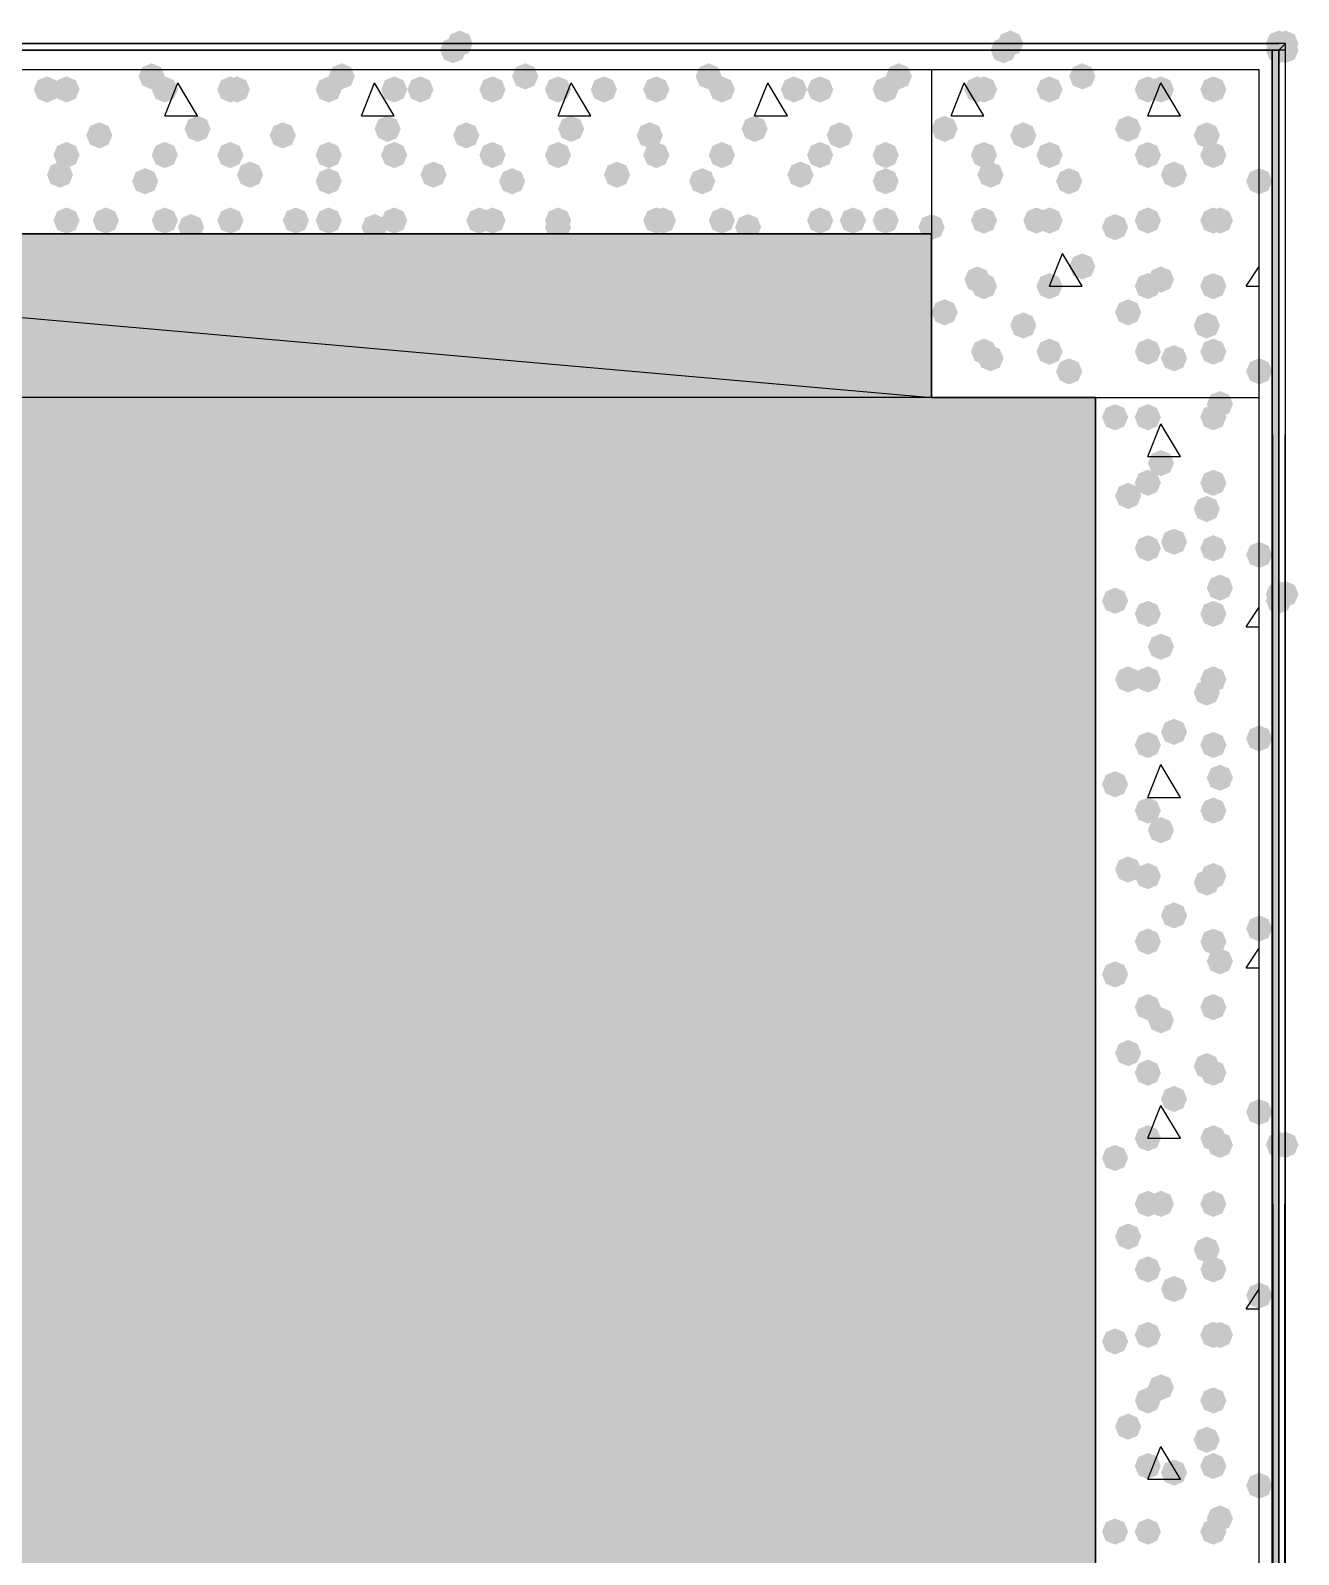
# Model space of a CAD drawing. Header units: millimetres. Extents: x 0 to 420, y 0 to 297.
# Drawn here: x 372.64 to 380.83, y 218.33 to 228.18 of the extents above; entities that cross this region are included whole.
import ezdxf

# ---------------------------------------------------------------- set-up
doc = ezdxf.new("R2010")
doc.units = ezdxf.units.MM
doc.layers.get('0').update_dxf_attribs({"linetype": 'CONTINUOUS'})

msp = doc.modelspace()

# ---------------------------------------------------------------- hatches: boundary and pattern name
at = {"true_color": 0x0000fe}
for points in [[(375.496667, 228.092), (375.471796, 228.032204), (375.412, 228.007333), (375.352204, 228.032204), (375.327333, 228.092), (375.352204, 228.151796), (375.412, 228.176667), (375.471796, 228.151796)], [(379.052667, 228.092), (379.027796, 228.032204), (378.968, 228.007333), (378.908204, 228.032204), (378.883333, 228.092), (378.908204, 228.151796), (378.968, 228.176667), (379.027796, 228.151796)], [(380.788333, 228.092), (380.763462, 228.032204), (380.703667, 228.007333), (380.643871, 228.032204), (380.619, 228.092), (380.643871, 228.151796), (380.703667, 228.176667), (380.763462, 228.151796)], [(380.830667, 228.092), (380.805796, 228.032204), (380.746, 228.007333), (380.686204, 228.032204), (380.661333, 228.092), (380.686204, 228.151796), (380.746, 228.176667), (380.805796, 228.151796)], [(380.830667, 228.092), (380.805796, 228.032204), (380.746, 228.007333), (380.686204, 228.032204), (380.661333, 228.092), (380.686204, 228.151796), (380.746, 228.176667), (380.805796, 228.151796)], [(375.454333, 228.049667), (375.429463, 227.989871), (375.369667, 227.965), (375.309871, 227.989871), (375.285, 228.049667), (375.309871, 228.109462), (375.369667, 228.134333), (375.429462, 228.109463)], [(375.454333, 228.049667), (375.429463, 227.989871), (375.369667, 227.965), (375.309871, 227.989871), (375.285, 228.049667), (375.309871, 228.109462), (375.369667, 228.134333), (375.429462, 228.109463)], [(375.454333, 228.049667), (375.429463, 227.989871), (375.369667, 227.965), (375.309871, 227.989871), (375.285, 228.049667), (375.309871, 228.109462), (375.369667, 228.134333), (375.429462, 228.109463)], [(379.010333, 228.049667), (378.985463, 227.989871), (378.925667, 227.965), (378.865871, 227.989871), (378.841, 228.049667), (378.865871, 228.109462), (378.925667, 228.134333), (378.985462, 228.109463)], [(379.010333, 228.049667), (378.985463, 227.989871), (378.925667, 227.965), (378.865871, 227.989871), (378.841, 228.049667), (378.865871, 228.109462), (378.925667, 228.134333), (378.985462, 228.109463)], [(380.788333, 228.049667), (380.763462, 227.989871), (380.703667, 227.965), (380.643871, 227.989871), (380.619, 228.049667), (380.643871, 228.109462), (380.703667, 228.134333), (380.763462, 228.109463)], [(380.788333, 228.049667), (380.763462, 227.989871), (380.703667, 227.965), (380.643871, 227.989871), (380.619, 228.049667), (380.643871, 228.109462), (380.703667, 228.134333), (380.763462, 228.109463)], [(380.788333, 228.049667), (380.763462, 227.989871), (380.703667, 227.965), (380.643871, 227.989871), (380.619, 228.049667), (380.643871, 228.109462), (380.703667, 228.134333), (380.763462, 228.109463)], [(380.788333, 228.049667), (380.763462, 227.989871), (380.703667, 227.965), (380.643871, 227.989871), (380.619, 228.049667), (380.643871, 228.109462), (380.703667, 228.134333), (380.763462, 228.109463)], [(380.788333, 228.049667), (380.763462, 227.989871), (380.703667, 227.965), (380.643871, 227.989871), (380.619, 228.049667), (380.643871, 228.109462), (380.703667, 228.134333), (380.763462, 228.109463)], [(380.788333, 228.049667), (380.763462, 227.989871), (380.703667, 227.965), (380.643871, 227.989871), (380.619, 228.049667), (380.643871, 228.109462), (380.703667, 228.134333), (380.763462, 228.109463)], [(380.788333, 228.049667), (380.763462, 227.989871), (380.703667, 227.965), (380.643871, 227.989871), (380.619, 228.049667), (380.643871, 228.109462), (380.703667, 228.134333), (380.763462, 228.109463)], [(380.830667, 228.049667), (380.805796, 227.989871), (380.746, 227.965), (380.686204, 227.989871), (380.661333, 228.049667), (380.686204, 228.109462), (380.746, 228.134333), (380.805796, 228.109463)], [(380.830667, 228.049667), (380.805796, 227.989871), (380.746, 227.965), (380.686204, 227.989871), (380.661333, 228.049667), (380.686204, 228.109462), (380.746, 228.134333), (380.805796, 228.109463)], [(380.788333, 224.536), (380.763462, 224.476204), (380.703667, 224.451333), (380.643871, 224.476204), (380.619, 224.536), (380.643871, 224.595796), (380.703667, 224.620667), (380.763462, 224.595796)], [(380.830667, 224.536), (380.805796, 224.476204), (380.746, 224.451333), (380.686204, 224.476204), (380.661333, 224.536), (380.686204, 224.595796), (380.746, 224.620667), (380.805796, 224.595796)], [(380.788333, 224.493667), (380.763462, 224.433871), (380.703667, 224.409), (380.643871, 224.433871), (380.619, 224.493667), (380.643871, 224.553462), (380.703667, 224.578333), (380.763462, 224.553463)], [(380.788333, 224.493667), (380.763462, 224.433871), (380.703667, 224.409), (380.643871, 224.433871), (380.619, 224.493667), (380.643871, 224.553462), (380.703667, 224.578333), (380.763462, 224.553463)], [(380.788333, 220.98), (380.763462, 220.920204), (380.703667, 220.895333), (380.643871, 220.920204), (380.619, 220.98), (380.643871, 221.039796), (380.703667, 221.064667), (380.763462, 221.039796)], [(380.788333, 220.98), (380.763462, 220.920204), (380.703667, 220.895333), (380.643871, 220.920204), (380.619, 220.98), (380.643871, 221.039796), (380.703667, 221.064667), (380.763462, 221.039796)], [(380.788333, 220.98), (380.763462, 220.920204), (380.703667, 220.895333), (380.643871, 220.920204), (380.619, 220.98), (380.643871, 221.039796), (380.703667, 221.064667), (380.763462, 221.039796)], [(380.830667, 220.98), (380.805796, 220.920204), (380.746, 220.895333), (380.686204, 220.920204), (380.661333, 220.98), (380.686204, 221.039796), (380.746, 221.064667), (380.805796, 221.039796)]]:
    msp.add_hatch(color=0, dxfattribs=at).paths.add_polyline_path(points, flags=0)
at = {"true_color": 0x000007}
h = msp.add_hatch(color=0, dxfattribs=at)
h.paths.add_polyline_path([(32.215667, 228.049667), (380.661333, 228.049667)], flags=0)
h.paths.add_polyline_path([(380.661333, 228.049667), (32.215667, 228.049667)], flags=0)
at = {"true_color": 0x000008}
for points in [[(373.507, 227.880333), (373.482129, 227.820537), (373.422333, 227.795667), (373.362538, 227.820537), (373.337667, 227.880333), (373.362537, 227.940129), (373.422333, 227.965), (373.482129, 227.940129)], [(374.734667, 227.880333), (374.709796, 227.820537), (374.65, 227.795667), (374.590204, 227.820537), (374.565333, 227.880333), (374.590204, 227.940129), (374.65, 227.965), (374.709796, 227.940129)], [(375.92, 227.880333), (375.895129, 227.820537), (375.835333, 227.795667), (375.775538, 227.820537), (375.750667, 227.880333), (375.775537, 227.940129), (375.835333, 227.965), (375.895129, 227.940129)], [(377.105333, 227.880333), (377.080462, 227.820537), (377.020667, 227.795667), (376.960871, 227.820537), (376.936, 227.880333), (376.960871, 227.940129), (377.020667, 227.965), (377.080462, 227.940129)], [(378.333, 227.880333), (378.308129, 227.820537), (378.248333, 227.795667), (378.188538, 227.820537), (378.163667, 227.880333), (378.188537, 227.940129), (378.248333, 227.965), (378.308129, 227.940129)], [(372.829667, 227.795667), (372.804796, 227.735871), (372.745, 227.711), (372.685204, 227.735871), (372.660333, 227.795667), (372.685204, 227.855462), (372.745, 227.880333), (372.804796, 227.855463)], [(372.956667, 227.795667), (372.931796, 227.735871), (372.872, 227.711), (372.812204, 227.735871), (372.787333, 227.795667), (372.812204, 227.855462), (372.872, 227.880333), (372.931796, 227.855463)], [(373.591667, 227.795667), (373.566796, 227.735871), (373.507, 227.711), (373.447204, 227.735871), (373.422333, 227.795667), (373.447204, 227.855462), (373.507, 227.880333), (373.566796, 227.855463)], [(374.015, 227.795667), (373.990129, 227.735871), (373.930333, 227.711), (373.870538, 227.735871), (373.845667, 227.795667), (373.870537, 227.855462), (373.930333, 227.880333), (373.990129, 227.855463)], [(374.057333, 227.795667), (374.032462, 227.735871), (373.972667, 227.711), (373.912871, 227.735871), (373.888, 227.795667), (373.912871, 227.855462), (373.972667, 227.880333), (374.032462, 227.855463)], [(374.65, 227.795667), (374.625129, 227.735871), (374.565333, 227.711), (374.505538, 227.735871), (374.480667, 227.795667), (374.505537, 227.855462), (374.565333, 227.880333), (374.625129, 227.855463)], [(375.073333, 227.795667), (375.048463, 227.735871), (374.988667, 227.711), (374.928871, 227.735871), (374.904, 227.795667), (374.928871, 227.855462), (374.988667, 227.880333), (375.048462, 227.855463)], [(375.242667, 227.795667), (375.217796, 227.735871), (375.158, 227.711), (375.098204, 227.735871), (375.073333, 227.795667), (375.098204, 227.855462), (375.158, 227.880333), (375.217796, 227.855463)], [(375.708333, 227.795667), (375.683463, 227.735871), (375.623667, 227.711), (375.563871, 227.735871), (375.539, 227.795667), (375.563871, 227.855462), (375.623667, 227.880333), (375.683462, 227.855463)], [(376.131667, 227.795667), (376.106796, 227.735871), (376.047, 227.711), (375.987204, 227.735871), (375.962333, 227.795667), (375.987204, 227.855462), (376.047, 227.880333), (376.106796, 227.855463)], [(376.428, 227.795667), (376.403129, 227.735871), (376.343333, 227.711), (376.283537, 227.735871), (376.258667, 227.795667), (376.283537, 227.855462), (376.343333, 227.880333), (376.403129, 227.855463)], [(376.766667, 227.795667), (376.741796, 227.735871), (376.682, 227.711), (376.622204, 227.735871), (376.597333, 227.795667), (376.622204, 227.855462), (376.682, 227.880333), (376.741796, 227.855463)], [(377.19, 227.795667), (377.165129, 227.735871), (377.105333, 227.711), (377.045538, 227.735871), (377.020667, 227.795667), (377.045537, 227.855462), (377.105333, 227.880333), (377.165129, 227.855463)], [(377.655667, 227.795667), (377.630796, 227.735871), (377.571, 227.711), (377.511204, 227.735871), (377.486333, 227.795667), (377.511204, 227.855462), (377.571, 227.880333), (377.630796, 227.855463)], [(377.825, 227.795667), (377.800129, 227.735871), (377.740333, 227.711), (377.680538, 227.735871), (377.655667, 227.795667), (377.680537, 227.855462), (377.740333, 227.880333), (377.800129, 227.855463)], [(378.248333, 227.795667), (378.223462, 227.735871), (378.163667, 227.711), (378.103871, 227.735871), (378.079, 227.795667), (378.103871, 227.855462), (378.163667, 227.880333), (378.223462, 227.855463)], [(373.168333, 227.499333), (373.143462, 227.439537), (373.083667, 227.414667), (373.023871, 227.439537), (372.999, 227.499333), (373.023871, 227.559129), (373.083667, 227.584), (373.143462, 227.559129)], [(373.803333, 227.541667), (373.778462, 227.481871), (373.718667, 227.457), (373.658871, 227.481871), (373.634, 227.541667), (373.658871, 227.601462), (373.718667, 227.626333), (373.778462, 227.601463)], [(374.353667, 227.499333), (374.328796, 227.439537), (374.269, 227.414667), (374.209204, 227.439537), (374.184333, 227.499333), (374.209204, 227.559129), (374.269, 227.584), (374.328796, 227.559129)], [(375.031, 227.541667), (375.006129, 227.481871), (374.946333, 227.457), (374.886537, 227.481871), (374.861667, 227.541667), (374.886537, 227.601462), (374.946333, 227.626333), (375.006129, 227.601463)], [(375.539, 227.499333), (375.514129, 227.439537), (375.454333, 227.414667), (375.394537, 227.439537), (375.369667, 227.499333), (375.394537, 227.559129), (375.454333, 227.584), (375.514129, 227.559129)], [(376.216333, 227.541667), (376.191462, 227.481871), (376.131667, 227.457), (376.071871, 227.481871), (376.047, 227.541667), (376.071871, 227.601462), (376.131667, 227.626333), (376.191462, 227.601463)], [(376.724333, 227.499333), (376.699462, 227.439537), (376.639667, 227.414667), (376.579871, 227.439537), (376.555, 227.499333), (376.579871, 227.559129), (376.639667, 227.584), (376.699462, 227.559129)], [(377.401667, 227.541667), (377.376796, 227.481871), (377.317, 227.457), (377.257204, 227.481871), (377.232333, 227.541667), (377.257204, 227.601462), (377.317, 227.626333), (377.376796, 227.601463)], [(377.952, 227.499333), (377.927129, 227.439537), (377.867333, 227.414667), (377.807538, 227.439537), (377.782667, 227.499333), (377.807537, 227.559129), (377.867333, 227.584), (377.927129, 227.559129)], [(372.956667, 227.372333), (372.931796, 227.312537), (372.872, 227.287667), (372.812204, 227.312537), (372.787333, 227.372333), (372.812204, 227.432129), (372.872, 227.457), (372.931796, 227.432129)], [(373.591667, 227.372333), (373.566796, 227.312537), (373.507, 227.287667), (373.447204, 227.312537), (373.422333, 227.372333), (373.447204, 227.432129), (373.507, 227.457), (373.566796, 227.432129)], [(374.015, 227.372333), (373.990129, 227.312537), (373.930333, 227.287667), (373.870538, 227.312537), (373.845667, 227.372333), (373.870537, 227.432129), (373.930333, 227.457), (373.990129, 227.432129)], [(374.65, 227.372333), (374.625129, 227.312537), (374.565333, 227.287667), (374.505538, 227.312537), (374.480667, 227.372333), (374.505537, 227.432129), (374.565333, 227.457), (374.625129, 227.432129)], [(375.073333, 227.372333), (375.048463, 227.312537), (374.988667, 227.287667), (374.928871, 227.312537), (374.904, 227.372333), (374.928871, 227.432129), (374.988667, 227.457), (375.048462, 227.432129)], [(375.708333, 227.372333), (375.683463, 227.312537), (375.623667, 227.287667), (375.563871, 227.312537), (375.539, 227.372333), (375.563871, 227.432129), (375.623667, 227.457), (375.683462, 227.432129)], [(376.131667, 227.372333), (376.106796, 227.312537), (376.047, 227.287667), (375.987204, 227.312537), (375.962333, 227.372333), (375.987204, 227.432129), (376.047, 227.457), (376.106796, 227.432129)], [(376.766667, 227.372333), (376.741796, 227.312537), (376.682, 227.287667), (376.622204, 227.312537), (376.597333, 227.372333), (376.622204, 227.432129), (376.682, 227.457), (376.741796, 227.432129)], [(377.19, 227.372333), (377.165129, 227.312537), (377.105333, 227.287667), (377.045538, 227.312537), (377.020667, 227.372333), (377.045537, 227.432129), (377.105333, 227.457), (377.165129, 227.432129)], [(377.825, 227.372333), (377.800129, 227.312537), (377.740333, 227.287667), (377.680538, 227.312537), (377.655667, 227.372333), (377.680537, 227.432129), (377.740333, 227.457), (377.800129, 227.432129)], [(378.248333, 227.372333), (378.223462, 227.312537), (378.163667, 227.287667), (378.103871, 227.312537), (378.079, 227.372333), (378.103871, 227.432129), (378.163667, 227.457), (378.223462, 227.432129)], [(372.914333, 227.245333), (372.889462, 227.185537), (372.829667, 227.160667), (372.769871, 227.185537), (372.745, 227.245333), (372.769871, 227.305129), (372.829667, 227.33), (372.889462, 227.305129)], [(373.464667, 227.203), (373.439796, 227.143204), (373.38, 227.118333), (373.320204, 227.143204), (373.295333, 227.203), (373.320204, 227.262796), (373.38, 227.287667), (373.439796, 227.262796)], [(374.142, 227.245333), (374.117129, 227.185537), (374.057333, 227.160667), (373.997538, 227.185537), (373.972667, 227.245333), (373.997537, 227.305129), (374.057333, 227.33), (374.117129, 227.305129)], [(374.65, 227.203), (374.625129, 227.143204), (374.565333, 227.118333), (374.505538, 227.143204), (374.480667, 227.203), (374.505537, 227.262796), (374.565333, 227.287667), (374.625129, 227.262796)], [(375.327333, 227.245333), (375.302462, 227.185537), (375.242667, 227.160667), (375.182871, 227.185537), (375.158, 227.245333), (375.182871, 227.305129), (375.242667, 227.33), (375.302462, 227.305129)], [(375.835333, 227.203), (375.810462, 227.143204), (375.750667, 227.118333), (375.690871, 227.143204), (375.666, 227.203), (375.690871, 227.262796), (375.750667, 227.287667), (375.810462, 227.262796)], [(376.512667, 227.245333), (376.487796, 227.185537), (376.428, 227.160667), (376.368204, 227.185537), (376.343333, 227.245333), (376.368204, 227.305129), (376.428, 227.33), (376.487796, 227.305129)], [(377.063, 227.203), (377.038129, 227.143204), (376.978333, 227.118333), (376.918537, 227.143204), (376.893667, 227.203), (376.918537, 227.262796), (376.978333, 227.287667), (377.038129, 227.262796)], [(377.698, 227.245333), (377.673129, 227.185537), (377.613333, 227.160667), (377.553537, 227.185537), (377.528667, 227.245333), (377.553537, 227.305129), (377.613333, 227.33), (377.673129, 227.305129)], [(378.248333, 227.203), (378.223462, 227.143204), (378.163667, 227.118333), (378.103871, 227.143204), (378.079, 227.203), (378.103871, 227.262796), (378.163667, 227.287667), (378.223462, 227.262796)], [(372.956667, 226.949), (372.931796, 226.889204), (372.872, 226.864333), (372.812204, 226.889204), (372.787333, 226.949), (372.812204, 227.008796), (372.872, 227.033667), (372.931796, 227.008796)], [(373.210667, 226.949), (373.185796, 226.889204), (373.126, 226.864333), (373.066204, 226.889204), (373.041333, 226.949), (373.066204, 227.008796), (373.126, 227.033667), (373.185796, 227.008796)], [(373.591667, 226.949), (373.566796, 226.889204), (373.507, 226.864333), (373.447204, 226.889204), (373.422333, 226.949), (373.447204, 227.008796), (373.507, 227.033667), (373.566796, 227.008796)], [(373.761, 226.906667), (373.736129, 226.846871), (373.676333, 226.822), (373.616537, 226.846871), (373.591667, 226.906667), (373.616537, 226.966462), (373.676333, 226.991333), (373.736129, 226.966463)], [(374.015, 226.949), (373.990129, 226.889204), (373.930333, 226.864333), (373.870538, 226.889204), (373.845667, 226.949), (373.870537, 227.008796), (373.930333, 227.033667), (373.990129, 227.008796)], [(374.438333, 226.949), (374.413462, 226.889204), (374.353667, 226.864333), (374.293871, 226.889204), (374.269, 226.949), (374.293871, 227.008796), (374.353667, 227.033667), (374.413462, 227.008796)], [(374.65, 226.949), (374.625129, 226.889204), (374.565333, 226.864333), (374.505538, 226.889204), (374.480667, 226.949), (374.505537, 227.008796), (374.565333, 227.033667), (374.625129, 227.008796)], [(374.946333, 226.906667), (374.921462, 226.846871), (374.861667, 226.822), (374.801871, 226.846871), (374.777, 226.906667), (374.801871, 226.966462), (374.861667, 226.991333), (374.921462, 226.966463)], [(375.073333, 226.949), (375.048463, 226.889204), (374.988667, 226.864333), (374.928871, 226.889204), (374.904, 226.949), (374.928871, 227.008796), (374.988667, 227.033667), (375.048462, 227.008796)], [(375.623667, 226.949), (375.598796, 226.889204), (375.539, 226.864333), (375.479204, 226.889204), (375.454333, 226.949), (375.479204, 227.008796), (375.539, 227.033667), (375.598796, 227.008796)], [(375.708333, 226.949), (375.683463, 226.889204), (375.623667, 226.864333), (375.563871, 226.889204), (375.539, 226.949), (375.563871, 227.008796), (375.623667, 227.033667), (375.683462, 227.008796)], [(376.131667, 226.949), (376.106796, 226.889204), (376.047, 226.864333), (375.987204, 226.889204), (375.962333, 226.949), (375.987204, 227.008796), (376.047, 227.033667), (376.106796, 227.008796)], [(376.131667, 226.906667), (376.106796, 226.846871), (376.047, 226.822), (375.987204, 226.846871), (375.962333, 226.906667), (375.987204, 226.966462), (376.047, 226.991333), (376.106796, 226.966463)], [(376.766667, 226.949), (376.741796, 226.889204), (376.682, 226.864333), (376.622204, 226.889204), (376.597333, 226.949), (376.622204, 227.008796), (376.682, 227.033667), (376.741796, 227.008796)], [(376.809, 226.949), (376.784129, 226.889204), (376.724333, 226.864333), (376.664537, 226.889204), (376.639667, 226.949), (376.664537, 227.008796), (376.724333, 227.033667), (376.784129, 227.008796)], [(377.19, 226.949), (377.165129, 226.889204), (377.105333, 226.864333), (377.045538, 226.889204), (377.020667, 226.949), (377.045537, 227.008796), (377.105333, 227.033667), (377.165129, 227.008796)], [(377.359333, 226.906667), (377.334462, 226.846871), (377.274667, 226.822), (377.214871, 226.846871), (377.19, 226.906667), (377.214871, 226.966462), (377.274667, 226.991333), (377.334462, 226.966463)], [(377.825, 226.949), (377.800129, 226.889204), (377.740333, 226.864333), (377.680538, 226.889204), (377.655667, 226.949), (377.680537, 227.008796), (377.740333, 227.033667), (377.800129, 227.008796)], [(378.036667, 226.949), (378.011796, 226.889204), (377.952, 226.864333), (377.892204, 226.889204), (377.867333, 226.949), (377.892204, 227.008796), (377.952, 227.033667), (378.011796, 227.008796)], [(378.248333, 226.949), (378.223462, 226.889204), (378.163667, 226.864333), (378.103871, 226.889204), (378.079, 226.949), (378.103871, 227.008796), (378.163667, 227.033667), (378.223462, 227.008796)], [(380.407333, 225.763667), (380.382462, 225.703871), (380.322667, 225.679), (380.262871, 225.703871), (380.238, 225.763667), (380.262871, 225.823462), (380.322667, 225.848333), (380.382462, 225.823463)], [(379.73, 225.679), (379.705129, 225.619204), (379.645333, 225.594333), (379.585537, 225.619204), (379.560667, 225.679), (379.585537, 225.738796), (379.645333, 225.763667), (379.705129, 225.738796)], [(379.941667, 225.679), (379.916796, 225.619204), (379.857, 225.594333), (379.797204, 225.619204), (379.772333, 225.679), (379.797204, 225.738796), (379.857, 225.763667), (379.916796, 225.738796)], [(380.365, 225.679), (380.340129, 225.619204), (380.280333, 225.594333), (380.220537, 225.619204), (380.195667, 225.679), (380.220537, 225.738796), (380.280333, 225.763667), (380.340129, 225.738796)], [(380.026333, 225.382667), (380.001463, 225.322871), (379.941667, 225.298), (379.881871, 225.322871), (379.857, 225.382667), (379.881871, 225.442462), (379.941667, 225.467333), (380.001462, 225.442463)], [(379.941667, 225.255667), (379.916796, 225.195871), (379.857, 225.171), (379.797204, 225.195871), (379.772333, 225.255667), (379.797204, 225.315462), (379.857, 225.340333), (379.916796, 225.315463)], [(380.365, 225.255667), (380.340129, 225.195871), (380.280333, 225.171), (380.220537, 225.195871), (380.195667, 225.255667), (380.220537, 225.315462), (380.280333, 225.340333), (380.340129, 225.315463)], [(379.814667, 225.171), (379.789796, 225.111204), (379.73, 225.086333), (379.670204, 225.111204), (379.645333, 225.171), (379.670204, 225.230796), (379.73, 225.255667), (379.789796, 225.230796)], [(380.322667, 225.086333), (380.297796, 225.026537), (380.238, 225.001667), (380.178204, 225.026537), (380.153333, 225.086333), (380.178204, 225.146129), (380.238, 225.171), (380.297796, 225.146129)], [(379.941667, 224.832333), (379.916796, 224.772537), (379.857, 224.747667), (379.797204, 224.772537), (379.772333, 224.832333), (379.797204, 224.892129), (379.857, 224.917), (379.916796, 224.892129)], [(380.111, 224.874667), (380.086129, 224.814871), (380.026333, 224.79), (379.966537, 224.814871), (379.941667, 224.874667), (379.966537, 224.934462), (380.026333, 224.959333), (380.086129, 224.934463)], [(380.365, 224.832333), (380.340129, 224.772537), (380.280333, 224.747667), (380.220537, 224.772537), (380.195667, 224.832333), (380.220537, 224.892129), (380.280333, 224.917), (380.340129, 224.892129)], [(380.661333, 224.79), (380.636462, 224.730204), (380.576667, 224.705333), (380.516871, 224.730204), (380.492, 224.79), (380.516871, 224.849796), (380.576667, 224.874667), (380.636462, 224.849796)], [(380.407333, 224.578333), (380.382462, 224.518537), (380.322667, 224.493667), (380.262871, 224.518537), (380.238, 224.578333), (380.262871, 224.638129), (380.322667, 224.663), (380.382462, 224.638129)], [(379.73, 224.493667), (379.705129, 224.433871), (379.645333, 224.409), (379.585537, 224.433871), (379.560667, 224.493667), (379.585537, 224.553462), (379.645333, 224.578333), (379.705129, 224.553463)], [(379.941667, 224.409), (379.916796, 224.349204), (379.857, 224.324333), (379.797204, 224.349204), (379.772333, 224.409), (379.797204, 224.468796), (379.857, 224.493667), (379.916796, 224.468796)], [(380.365, 224.409), (380.340129, 224.349204), (380.280333, 224.324333), (380.220537, 224.349204), (380.195667, 224.409), (380.220537, 224.468796), (380.280333, 224.493667), (380.340129, 224.468796)], [(380.026333, 224.197333), (380.001463, 224.137537), (379.941667, 224.112667), (379.881871, 224.137537), (379.857, 224.197333), (379.881871, 224.257129), (379.941667, 224.282), (380.001462, 224.257129)], [(379.814667, 223.985667), (379.789796, 223.925871), (379.73, 223.901), (379.670204, 223.925871), (379.645333, 223.985667), (379.670204, 224.045462), (379.73, 224.070333), (379.789796, 224.045463)], [(379.941667, 223.985667), (379.916796, 223.925871), (379.857, 223.901), (379.797204, 223.925871), (379.772333, 223.985667), (379.797204, 224.045462), (379.857, 224.070333), (379.916796, 224.045463)], [(380.365, 223.985667), (380.340129, 223.925871), (380.280333, 223.901), (380.220537, 223.925871), (380.195667, 223.985667), (380.220537, 224.045462), (380.280333, 224.070333), (380.340129, 224.045463)], [(380.322667, 223.901), (380.297796, 223.841204), (380.238, 223.816333), (380.178204, 223.841204), (380.153333, 223.901), (380.178204, 223.960796), (380.238, 223.985667), (380.297796, 223.960796)], [(380.111, 223.647), (380.086129, 223.587204), (380.026333, 223.562333), (379.966537, 223.587204), (379.941667, 223.647), (379.966537, 223.706796), (380.026333, 223.731667), (380.086129, 223.706796)], [(379.941667, 223.562333), (379.916796, 223.502537), (379.857, 223.477667), (379.797204, 223.502537), (379.772333, 223.562333), (379.797204, 223.622129), (379.857, 223.647), (379.916796, 223.622129)], [(380.365, 223.562333), (380.340129, 223.502537), (380.280333, 223.477667), (380.220537, 223.502537), (380.195667, 223.562333), (380.220537, 223.622129), (380.280333, 223.647), (380.340129, 223.622129)], [(380.661333, 223.604667), (380.636462, 223.544871), (380.576667, 223.52), (380.516871, 223.544871), (380.492, 223.604667), (380.516871, 223.664462), (380.576667, 223.689333), (380.636462, 223.664463)], [(380.407333, 223.350667), (380.382462, 223.290871), (380.322667, 223.266), (380.262871, 223.290871), (380.238, 223.350667), (380.262871, 223.410462), (380.322667, 223.435333), (380.382462, 223.410463)], [(379.73, 223.308333), (379.705129, 223.248538), (379.645333, 223.223667), (379.585537, 223.248538), (379.560667, 223.308333), (379.585537, 223.368129), (379.645333, 223.393), (379.705129, 223.368129)], [(379.941667, 223.139), (379.916796, 223.079204), (379.857, 223.054333), (379.797204, 223.079204), (379.772333, 223.139), (379.797204, 223.198796), (379.857, 223.223667), (379.916796, 223.198796)], [(380.365, 223.139), (380.340129, 223.079204), (380.280333, 223.054333), (380.220537, 223.079204), (380.195667, 223.139), (380.220537, 223.198796), (380.280333, 223.223667), (380.340129, 223.198796)], [(380.026333, 223.012), (380.001463, 222.952204), (379.941667, 222.927333), (379.881871, 222.952204), (379.857, 223.012), (379.881871, 223.071796), (379.941667, 223.096667), (380.001462, 223.071796)], [(379.814667, 222.758), (379.789796, 222.698204), (379.73, 222.673333), (379.670204, 222.698204), (379.645333, 222.758), (379.670204, 222.817796), (379.73, 222.842667), (379.789796, 222.817796)], [(379.941667, 222.715667), (379.916796, 222.655871), (379.857, 222.631), (379.797204, 222.655871), (379.772333, 222.715667), (379.797204, 222.775462), (379.857, 222.800333), (379.916796, 222.775463)], [(380.322667, 222.673333), (380.297796, 222.613537), (380.238, 222.588667), (380.178204, 222.613537), (380.153333, 222.673333), (380.178204, 222.733129), (380.238, 222.758), (380.297796, 222.733129)], [(380.365, 222.715667), (380.340129, 222.655871), (380.280333, 222.631), (380.220537, 222.655871), (380.195667, 222.715667), (380.220537, 222.775462), (380.280333, 222.800333), (380.340129, 222.775463)], [(380.111, 222.461667), (380.086129, 222.401871), (380.026333, 222.377), (379.966537, 222.401871), (379.941667, 222.461667), (379.966537, 222.521462), (380.026333, 222.546333), (380.086129, 222.521463)], [(380.661333, 222.377), (380.636462, 222.317204), (380.576667, 222.292333), (380.516871, 222.317204), (380.492, 222.377), (380.516871, 222.436796), (380.576667, 222.461667), (380.636462, 222.436796)], [(379.941667, 222.292333), (379.916796, 222.232537), (379.857, 222.207667), (379.797204, 222.232537), (379.772333, 222.292333), (379.797204, 222.352129), (379.857, 222.377), (379.916796, 222.352129)], [(380.365, 222.292333), (380.340129, 222.232537), (380.280333, 222.207667), (380.220537, 222.232537), (380.195667, 222.292333), (380.220537, 222.352129), (380.280333, 222.377), (380.340129, 222.352129)], [(380.407333, 222.165333), (380.382462, 222.105537), (380.322667, 222.080667), (380.262871, 222.105537), (380.238, 222.165333), (380.262871, 222.225129), (380.322667, 222.25), (380.382462, 222.225129)], [(379.73, 222.080667), (379.705129, 222.020871), (379.645333, 221.996), (379.585537, 222.020871), (379.560667, 222.080667), (379.585537, 222.140462), (379.645333, 222.165333), (379.705129, 222.140463)], [(379.941667, 221.869), (379.916796, 221.809204), (379.857, 221.784333), (379.797204, 221.809204), (379.772333, 221.869), (379.797204, 221.928796), (379.857, 221.953667), (379.916796, 221.928796)], [(380.365, 221.869), (380.340129, 221.809204), (380.280333, 221.784333), (380.220537, 221.809204), (380.195667, 221.869), (380.220537, 221.928796), (380.280333, 221.953667), (380.340129, 221.928796)], [(380.026333, 221.784333), (380.001463, 221.724538), (379.941667, 221.699667), (379.881871, 221.724538), (379.857, 221.784333), (379.881871, 221.844129), (379.941667, 221.869), (380.001462, 221.844129)], [(379.814667, 221.572667), (379.789796, 221.512871), (379.73, 221.488), (379.670204, 221.512871), (379.645333, 221.572667), (379.670204, 221.632462), (379.73, 221.657333), (379.789796, 221.632463)], [(380.322667, 221.488), (380.297796, 221.428204), (380.238, 221.403333), (380.178204, 221.428204), (380.153333, 221.488), (380.178204, 221.547796), (380.238, 221.572667), (380.297796, 221.547796)], [(379.941667, 221.445667), (379.916796, 221.385871), (379.857, 221.361), (379.797204, 221.385871), (379.772333, 221.445667), (379.797204, 221.505462), (379.857, 221.530333), (379.916796, 221.505463)], [(380.365, 221.445667), (380.340129, 221.385871), (380.280333, 221.361), (380.220537, 221.385871), (380.195667, 221.445667), (380.220537, 221.505462), (380.280333, 221.530333), (380.340129, 221.505463)], [(380.111, 221.276333), (380.086129, 221.216537), (380.026333, 221.191667), (379.966537, 221.216537), (379.941667, 221.276333), (379.966537, 221.336129), (380.026333, 221.361), (380.086129, 221.336129)], [(380.661333, 221.191667), (380.636462, 221.131871), (380.576667, 221.107), (380.516871, 221.131871), (380.492, 221.191667), (380.516871, 221.251462), (380.576667, 221.276333), (380.636462, 221.251463)], [(379.941667, 221.022333), (379.916796, 220.962537), (379.857, 220.937667), (379.797204, 220.962537), (379.772333, 221.022333), (379.797204, 221.082129), (379.857, 221.107), (379.916796, 221.082129)], [(380.365, 221.022333), (380.340129, 220.962537), (380.280333, 220.937667), (380.220537, 220.962537), (380.195667, 221.022333), (380.220537, 221.082129), (380.280333, 221.107), (380.340129, 221.082129)], [(380.407333, 220.98), (380.382462, 220.920204), (380.322667, 220.895333), (380.262871, 220.920204), (380.238, 220.98), (380.262871, 221.039796), (380.322667, 221.064667), (380.382462, 221.039796)], [(379.73, 220.895333), (379.705129, 220.835537), (379.645333, 220.810667), (379.585537, 220.835537), (379.560667, 220.895333), (379.585537, 220.955129), (379.645333, 220.98), (379.705129, 220.955129)], [(379.941667, 220.599), (379.916796, 220.539204), (379.857, 220.514333), (379.797204, 220.539204), (379.772333, 220.599), (379.797204, 220.658796), (379.857, 220.683667), (379.916796, 220.658796)], [(380.026333, 220.599), (380.001463, 220.539204), (379.941667, 220.514333), (379.881871, 220.539204), (379.857, 220.599), (379.881871, 220.658796), (379.941667, 220.683667), (380.001462, 220.658796)], [(380.365, 220.599), (380.340129, 220.539204), (380.280333, 220.514333), (380.220537, 220.539204), (380.195667, 220.599), (380.220537, 220.658796), (380.280333, 220.683667), (380.340129, 220.658796)], [(379.814667, 220.387333), (379.789796, 220.327537), (379.73, 220.302667), (379.670204, 220.327537), (379.645333, 220.387333), (379.670204, 220.447129), (379.73, 220.472), (379.789796, 220.447129)], [(380.322667, 220.302667), (380.297796, 220.242871), (380.238, 220.218), (380.178204, 220.242871), (380.153333, 220.302667), (380.178204, 220.362462), (380.238, 220.387333), (380.297796, 220.362463)], [(379.941667, 220.175667), (379.916796, 220.115871), (379.857, 220.091), (379.797204, 220.115871), (379.772333, 220.175667), (379.797204, 220.235462), (379.857, 220.260333), (379.916796, 220.235463)], [(380.365, 220.175667), (380.340129, 220.115871), (380.280333, 220.091), (380.220537, 220.115871), (380.195667, 220.175667), (380.220537, 220.235462), (380.280333, 220.260333), (380.340129, 220.235463)], [(380.111, 220.048667), (380.086129, 219.988871), (380.026333, 219.964), (379.966537, 219.988871), (379.941667, 220.048667), (379.966537, 220.108462), (380.026333, 220.133333), (380.086129, 220.108463)], [(380.661333, 220.006333), (380.636462, 219.946537), (380.576667, 219.921667), (380.516871, 219.946537), (380.492, 220.006333), (380.516871, 220.066129), (380.576667, 220.091), (380.636462, 220.066129)], [(379.73, 219.71), (379.705129, 219.650204), (379.645333, 219.625333), (379.585537, 219.650204), (379.560667, 219.71), (379.585537, 219.769796), (379.645333, 219.794667), (379.705129, 219.769796)], [(379.941667, 219.752333), (379.916796, 219.692537), (379.857, 219.667667), (379.797204, 219.692537), (379.772333, 219.752333), (379.797204, 219.812129), (379.857, 219.837), (379.916796, 219.812129)], [(380.365, 219.752333), (380.340129, 219.692537), (380.280333, 219.667667), (380.220537, 219.692537), (380.195667, 219.752333), (380.220537, 219.812129), (380.280333, 219.837), (380.340129, 219.812129)], [(380.407333, 219.752333), (380.382462, 219.692537), (380.322667, 219.667667), (380.262871, 219.692537), (380.238, 219.752333), (380.262871, 219.812129), (380.322667, 219.837), (380.382462, 219.812129)], [(380.026333, 219.413667), (380.001463, 219.353871), (379.941667, 219.329), (379.881871, 219.353871), (379.857, 219.413667), (379.881871, 219.473462), (379.941667, 219.498333), (380.001462, 219.473463)], [(379.941667, 219.329), (379.916796, 219.269204), (379.857, 219.244333), (379.797204, 219.269204), (379.772333, 219.329), (379.797204, 219.388796), (379.857, 219.413667), (379.916796, 219.388796)], [(380.365, 219.329), (380.340129, 219.269204), (380.280333, 219.244333), (380.220537, 219.269204), (380.195667, 219.329), (380.220537, 219.388796), (380.280333, 219.413667), (380.340129, 219.388796)], [(379.814667, 219.159667), (379.789796, 219.099871), (379.73, 219.075), (379.670204, 219.099871), (379.645333, 219.159667), (379.670204, 219.219462), (379.73, 219.244333), (379.789796, 219.219463)], [(380.322667, 219.075), (380.297796, 219.015204), (380.238, 218.990333), (380.178204, 219.015204), (380.153333, 219.075), (380.178204, 219.134796), (380.238, 219.159667), (380.297796, 219.134796)], [(379.941667, 218.905667), (379.916796, 218.845871), (379.857, 218.821), (379.797204, 218.845871), (379.772333, 218.905667), (379.797204, 218.965462), (379.857, 218.990333), (379.916796, 218.965463)], [(380.111, 218.863333), (380.086129, 218.803537), (380.026333, 218.778667), (379.966537, 218.803537), (379.941667, 218.863333), (379.966537, 218.923129), (380.026333, 218.948), (380.086129, 218.923129)], [(380.365, 218.905667), (380.340129, 218.845871), (380.280333, 218.821), (380.220537, 218.845871), (380.195667, 218.905667), (380.220537, 218.965462), (380.280333, 218.990333), (380.340129, 218.965463)], [(380.661333, 218.778667), (380.636462, 218.718871), (380.576667, 218.694), (380.516871, 218.718871), (380.492, 218.778667), (380.516871, 218.838462), (380.576667, 218.863333), (380.636462, 218.838463)], [(380.407333, 218.567), (380.382462, 218.507204), (380.322667, 218.482333), (380.262871, 218.507204), (380.238, 218.567), (380.262871, 218.626796), (380.322667, 218.651667), (380.382462, 218.626796)], [(379.73, 218.482333), (379.705129, 218.422537), (379.645333, 218.397667), (379.585537, 218.422537), (379.560667, 218.482333), (379.585537, 218.542129), (379.645333, 218.567), (379.705129, 218.542129)], [(379.941667, 218.482333), (379.916796, 218.422537), (379.857, 218.397667), (379.797204, 218.422537), (379.772333, 218.482333), (379.797204, 218.542129), (379.857, 218.567), (379.916796, 218.542129)], [(380.365, 218.482333), (380.340129, 218.422537), (380.280333, 218.397667), (380.220537, 218.422537), (380.195667, 218.482333), (380.220537, 218.542129), (380.280333, 218.567), (380.340129, 218.542129)]]:
    msp.add_hatch(color=0, dxfattribs=at).paths.add_polyline_path(points, flags=0)
at = {"true_color": 0x000007}
for points in [[(379.518333, 227.880333), (379.493462, 227.820537), (379.433667, 227.795667), (379.373871, 227.820537), (379.349, 227.880333), (379.373871, 227.940129), (379.433667, 227.965), (379.493462, 227.940129)], [(380.661333, 228.049667), (380.703667, 228.049667)], [(380.703667, 228.049667), (380.661333, 228.049667)], [(378.841, 227.795667), (378.816129, 227.735871), (378.756333, 227.711), (378.696537, 227.735871), (378.671667, 227.795667), (378.696537, 227.855462), (378.756333, 227.880333), (378.816129, 227.855463)], [(378.883333, 227.795667), (378.858462, 227.735871), (378.798667, 227.711), (378.738871, 227.735871), (378.714, 227.795667), (378.738871, 227.855462), (378.798667, 227.880333), (378.858462, 227.855463)], [(379.306667, 227.795667), (379.281796, 227.735871), (379.222, 227.711), (379.162204, 227.735871), (379.137333, 227.795667), (379.162204, 227.855462), (379.222, 227.880333), (379.281796, 227.855463)], [(379.941667, 227.795667), (379.916796, 227.735871), (379.857, 227.711), (379.797204, 227.735871), (379.772333, 227.795667), (379.797204, 227.855462), (379.857, 227.880333), (379.916796, 227.855463)], [(380.026333, 227.795667), (380.001463, 227.735871), (379.941667, 227.711), (379.881871, 227.735871), (379.857, 227.795667), (379.881871, 227.855462), (379.941667, 227.880333), (380.001462, 227.855463)], [(380.365, 227.795667), (380.340129, 227.735871), (380.280333, 227.711), (380.220537, 227.735871), (380.195667, 227.795667), (380.220537, 227.855462), (380.280333, 227.880333), (380.340129, 227.855463)], [(378.629333, 227.541667), (378.604462, 227.481871), (378.544667, 227.457), (378.484871, 227.481871), (378.46, 227.541667), (378.484871, 227.601462), (378.544667, 227.626333), (378.604462, 227.601463)], [(379.137333, 227.499333), (379.112462, 227.439537), (379.052667, 227.414667), (378.992871, 227.439537), (378.968, 227.499333), (378.992871, 227.559129), (379.052667, 227.584), (379.112462, 227.559129)], [(379.814667, 227.541667), (379.789796, 227.481871), (379.73, 227.457), (379.670204, 227.481871), (379.645333, 227.541667), (379.670204, 227.601462), (379.73, 227.626333), (379.789796, 227.601463)], [(380.322667, 227.499333), (380.297796, 227.439537), (380.238, 227.414667), (380.178204, 227.439537), (380.153333, 227.499333), (380.178204, 227.559129), (380.238, 227.584), (380.297796, 227.559129)], [(378.883333, 227.372333), (378.858462, 227.312537), (378.798667, 227.287667), (378.738871, 227.312537), (378.714, 227.372333), (378.738871, 227.432129), (378.798667, 227.457), (378.858462, 227.432129)], [(379.306667, 227.372333), (379.281796, 227.312537), (379.222, 227.287667), (379.162204, 227.312537), (379.137333, 227.372333), (379.162204, 227.432129), (379.222, 227.457), (379.281796, 227.432129)], [(379.941667, 227.372333), (379.916796, 227.312537), (379.857, 227.287667), (379.797204, 227.312537), (379.772333, 227.372333), (379.797204, 227.432129), (379.857, 227.457), (379.916796, 227.432129)], [(380.365, 227.372333), (380.340129, 227.312537), (380.280333, 227.287667), (380.220537, 227.312537), (380.195667, 227.372333), (380.220537, 227.432129), (380.280333, 227.457), (380.340129, 227.432129)], [(378.925667, 227.245333), (378.900796, 227.185537), (378.841, 227.160667), (378.781204, 227.185537), (378.756333, 227.245333), (378.781204, 227.305129), (378.841, 227.33), (378.900796, 227.305129)], [(379.433667, 227.203), (379.408796, 227.143204), (379.349, 227.118333), (379.289204, 227.143204), (379.264333, 227.203), (379.289204, 227.262796), (379.349, 227.287667), (379.408796, 227.262796)], [(380.111, 227.245333), (380.086129, 227.185537), (380.026333, 227.160667), (379.966537, 227.185537), (379.941667, 227.245333), (379.966537, 227.305129), (380.026333, 227.33), (380.086129, 227.305129)], [(380.661333, 227.203), (380.636462, 227.143204), (380.576667, 227.118333), (380.516871, 227.143204), (380.492, 227.203), (380.516871, 227.262796), (380.576667, 227.287667), (380.636462, 227.262796)], [(378.544667, 226.906667), (378.519796, 226.846871), (378.46, 226.822), (378.400204, 226.846871), (378.375333, 226.906667), (378.400204, 226.966462), (378.46, 226.991333), (378.519796, 226.966463)], [(378.883333, 226.949), (378.858462, 226.889204), (378.798667, 226.864333), (378.738871, 226.889204), (378.714, 226.949), (378.738871, 227.008796), (378.798667, 227.033667), (378.858462, 227.008796)], [(379.222, 226.949), (379.197129, 226.889204), (379.137333, 226.864333), (379.077538, 226.889204), (379.052667, 226.949), (379.077537, 227.008796), (379.137333, 227.033667), (379.197129, 227.008796)], [(379.306667, 226.949), (379.281796, 226.889204), (379.222, 226.864333), (379.162204, 226.889204), (379.137333, 226.949), (379.162204, 227.008796), (379.222, 227.033667), (379.281796, 227.008796)], [(379.73, 226.906667), (379.705129, 226.846871), (379.645333, 226.822), (379.585537, 226.846871), (379.560667, 226.906667), (379.585537, 226.966462), (379.645333, 226.991333), (379.705129, 226.966463)], [(379.941667, 226.949), (379.916796, 226.889204), (379.857, 226.864333), (379.797204, 226.889204), (379.772333, 226.949), (379.797204, 227.008796), (379.857, 227.033667), (379.916796, 227.008796)], [(380.365, 226.949), (380.340129, 226.889204), (380.280333, 226.864333), (380.220537, 226.889204), (380.195667, 226.949), (380.220537, 227.008796), (380.280333, 227.033667), (380.340129, 227.008796)], [(380.407333, 226.949), (380.382462, 226.889204), (380.322667, 226.864333), (380.262871, 226.889204), (380.238, 226.949), (380.262871, 227.008796), (380.322667, 227.033667), (380.382462, 227.008796)], [(379.518333, 226.652667), (379.493462, 226.592871), (379.433667, 226.568), (379.373871, 226.592871), (379.349, 226.652667), (379.373871, 226.712462), (379.433667, 226.737333), (379.493462, 226.712463)], [(378.841, 226.568), (378.816129, 226.508204), (378.756333, 226.483333), (378.696537, 226.508204), (378.671667, 226.568), (378.696537, 226.627796), (378.756333, 226.652667), (378.816129, 226.627796)], [(378.883333, 226.525667), (378.858462, 226.465871), (378.798667, 226.441), (378.738871, 226.465871), (378.714, 226.525667), (378.738871, 226.585462), (378.798667, 226.610333), (378.858462, 226.585463)], [(379.306667, 226.525667), (379.281796, 226.465871), (379.222, 226.441), (379.162204, 226.465871), (379.137333, 226.525667), (379.162204, 226.585462), (379.222, 226.610333), (379.281796, 226.585463)], [(379.941667, 226.525667), (379.916796, 226.465871), (379.857, 226.441), (379.797204, 226.465871), (379.772333, 226.525667), (379.797204, 226.585462), (379.857, 226.610333), (379.916796, 226.585463)], [(380.026333, 226.568), (380.001463, 226.508204), (379.941667, 226.483333), (379.881871, 226.508204), (379.857, 226.568), (379.881871, 226.627796), (379.941667, 226.652667), (380.001462, 226.627796)], [(380.365, 226.525667), (380.340129, 226.465871), (380.280333, 226.441), (380.220537, 226.465871), (380.195667, 226.525667), (380.220537, 226.585462), (380.280333, 226.610333), (380.340129, 226.585463)], [(378.629333, 226.356333), (378.604462, 226.296537), (378.544667, 226.271667), (378.484871, 226.296537), (378.46, 226.356333), (378.484871, 226.416129), (378.544667, 226.441), (378.604462, 226.416129)], [(379.814667, 226.356333), (379.789796, 226.296537), (379.73, 226.271667), (379.670204, 226.296537), (379.645333, 226.356333), (379.670204, 226.416129), (379.73, 226.441), (379.789796, 226.416129)], [(379.137333, 226.271667), (379.112462, 226.211871), (379.052667, 226.187), (378.992871, 226.211871), (378.968, 226.271667), (378.992871, 226.331462), (379.052667, 226.356333), (379.112462, 226.331463)], [(380.322667, 226.271667), (380.297796, 226.211871), (380.238, 226.187), (380.178204, 226.211871), (380.153333, 226.271667), (380.178204, 226.331462), (380.238, 226.356333), (380.297796, 226.331463)], [(378.883333, 226.102333), (378.858462, 226.042537), (378.798667, 226.017667), (378.738871, 226.042537), (378.714, 226.102333), (378.738871, 226.162129), (378.798667, 226.187), (378.858462, 226.162129)], [(379.306667, 226.102333), (379.281796, 226.042537), (379.222, 226.017667), (379.162204, 226.042537), (379.137333, 226.102333), (379.162204, 226.162129), (379.222, 226.187), (379.281796, 226.162129)], [(379.941667, 226.102333), (379.916796, 226.042537), (379.857, 226.017667), (379.797204, 226.042537), (379.772333, 226.102333), (379.797204, 226.162129), (379.857, 226.187), (379.916796, 226.162129)], [(380.365, 226.102333), (380.340129, 226.042537), (380.280333, 226.017667), (380.220537, 226.042537), (380.195667, 226.102333), (380.220537, 226.162129), (380.280333, 226.187), (380.340129, 226.162129)], [(378.925667, 226.06), (378.900796, 226.000204), (378.841, 225.975333), (378.781204, 226.000204), (378.756333, 226.06), (378.781204, 226.119796), (378.841, 226.144667), (378.900796, 226.119796)], [(380.111, 226.06), (380.086129, 226.000204), (380.026333, 225.975333), (379.966537, 226.000204), (379.941667, 226.06), (379.966537, 226.119796), (380.026333, 226.144667), (380.086129, 226.119796)], [(379.433667, 225.975333), (379.408796, 225.915537), (379.349, 225.890667), (379.289204, 225.915537), (379.264333, 225.975333), (379.289204, 226.035129), (379.349, 226.06), (379.408796, 226.035129)], [(380.661333, 225.975333), (380.636462, 225.915537), (380.576667, 225.890667), (380.516871, 225.915537), (380.492, 225.975333), (380.516871, 226.035129), (380.576667, 226.06), (380.636462, 226.035129)]]:
    msp.add_hatch(color=0, dxfattribs=at).paths.add_polyline_path(points, flags=0)
h = msp.add_hatch(color=0, dxfattribs=at)
h.paths.add_polyline_path([(380.703667, 228.049667), (380.661333, 228.049667), (380.703667, 84.455)], flags=0)
h.paths.add_polyline_path([(380.661333, 228.049667), (380.703667, 84.455), (380.661333, 84.455)], flags=0)
at = {"true_color": 0x000008}
h = msp.add_hatch(color=0, dxfattribs=at)
h.paths.add_polyline_path([(378.46, 226.864333), (366.437333, 226.864333), (378.46, 225.806)], flags=0)
h.paths.add_polyline_path([(366.437333, 226.864333), (378.46, 225.806), (366.437333, 225.806)], flags=0)
h = msp.add_hatch(color=0, dxfattribs=at)
h.paths.add_polyline_path([(379.518333, 225.806), (33.401, 225.806), (379.518333, 206.756)], flags=0)
h.paths.add_polyline_path([(33.401, 225.806), (379.518333, 206.756), (33.401, 206.756)], flags=0)

# ---------------------------------------------------------------- linework, layer by layer
at = {"color": 0, "true_color": 0x000007}
for points in [[(380.703667, 228.092), (32.173333, 228.092), (32.173333, 228.049667)], [(380.703667, 228.092), (32.215667, 228.092), (380.703667, 228.092), (32.215667, 228.049667)], [(380.746, 228.092), (380.703667, 228.049667)], [(380.746, 84.412667), (380.746, 228.092), (380.703667, 228.092)], [(32.215667, 228.049667), (380.703667, 228.049667)], [(32.215667, 228.049667), (380.661333, 228.049667), (380.703667, 228.049667)], [(32.215667, 228.049667), (380.661333, 228.049667)], [(380.703667, 228.049667), (380.661333, 228.049667)], [(380.661333, 228.049667), (380.661333, 84.455)], [(380.703667, 228.049667), (380.703667, 84.412667)], [(380.703667, 228.049667), (380.703667, 84.455), (380.703667, 84.412667)], [(378.46, 227.922667), (366.437333, 227.922667)], [(378.587, 227.626333), (378.671667, 227.838)], [(378.798667, 227.626333), (378.671667, 227.838)], [(379.857, 227.626333), (379.941667, 227.838)], [(380.068667, 227.626333), (379.941667, 227.838)], [(378.587, 227.626333), (378.798667, 227.626333)], [(379.857, 227.626333), (380.068667, 227.626333)], [(366.437333, 226.864333), (378.46, 226.864333)], [(379.222, 226.525667), (379.306667, 226.737333)], [(379.433667, 226.525667), (379.306667, 226.737333)], [(380.492, 226.525667), (380.576667, 226.652667)], [(379.222, 226.525667), (379.433667, 226.525667)], [(380.492, 226.525667), (380.576667, 226.525667)], [(379.518333, 225.806), (379.518333, 206.756)], [(380.576667, 206.756), (380.576667, 225.806)]]:
    msp.add_lwpolyline(points, dxfattribs=at)
for points in [[(32.215667, 228.049667), (380.703667, 228.049667)], [(32.215667, 228.049667), (380.661333, 228.049667)], [(380.661333, 228.049667), (32.215667, 228.049667)], [(380.661333, 228.049667), (380.703667, 228.049667)], [(380.703667, 228.049667), (380.661333, 228.049667)], [(380.703667, 228.049667), (380.661333, 228.049667), (380.703667, 84.455)], [(380.661333, 228.049667), (380.703667, 84.455), (380.661333, 84.455)], [(380.746, 228.049667), (380.703667, 228.049667), (380.703667, 84.412667)], [(380.703667, 228.049667), (380.703667, 84.412667)], [(378.46, 227.922667), (378.46, 225.806), (380.576667, 225.806), (380.576667, 227.922667)]]:
    msp.add_lwpolyline(points, close=True, dxfattribs=at)
at = {"color": 0, "true_color": 0x000008}
for points in [[(373.507, 227.626333), (373.591667, 227.838)], [(373.718667, 227.626333), (373.591667, 227.838)], [(374.777, 227.626333), (374.861667, 227.838)], [(374.988667, 227.626333), (374.861667, 227.838)], [(376.047, 227.626333), (376.131667, 227.838)], [(376.258667, 227.626333), (376.131667, 227.838)], [(377.317, 227.626333), (377.401667, 227.838)], [(377.528667, 227.626333), (377.401667, 227.838)], [(373.507, 227.626333), (373.718667, 227.626333)], [(374.777, 227.626333), (374.988667, 227.626333)], [(376.047, 227.626333), (376.258667, 227.626333)], [(377.317, 227.626333), (377.528667, 227.626333)], [(379.857, 225.425), (379.941667, 225.636667)], [(380.068667, 225.425), (379.941667, 225.636667)], [(379.857, 225.425), (380.068667, 225.425)], [(380.492, 224.324333), (380.576667, 224.451333)], [(380.492, 224.324333), (380.576667, 224.324333)], [(379.857, 223.223667), (379.941667, 223.435333)], [(380.068667, 223.223667), (379.941667, 223.435333)], [(379.857, 223.223667), (380.068667, 223.223667)], [(380.492, 222.123), (380.576667, 222.25)], [(380.492, 222.123), (380.576667, 222.123)], [(379.857, 221.022333), (379.941667, 221.234)], [(380.068667, 221.022333), (379.941667, 221.234)], [(379.857, 221.022333), (380.068667, 221.022333)], [(380.492, 219.921667), (380.576667, 220.048667)], [(380.492, 219.921667), (380.576667, 219.921667)], [(379.857, 218.821), (379.941667, 219.032667)], [(380.068667, 218.821), (379.941667, 219.032667)], [(379.857, 218.821), (380.068667, 218.821)]]:
    msp.add_lwpolyline(points, dxfattribs=at)
for points in [[(378.46, 226.864333), (366.437333, 226.864333), (378.46, 225.806)], [(366.437333, 226.864333), (378.46, 225.806), (366.437333, 225.806)], [(379.518333, 225.806), (33.401, 225.806), (379.518333, 206.756)]]:
    msp.add_lwpolyline(points, close=True, dxfattribs=at)

doc.saveas('drawing.dxf')
